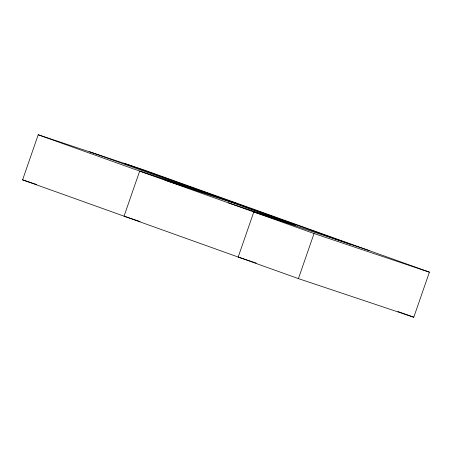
<?xml version="1.0" encoding="UTF-8"?>
<svg xmlns="http://www.w3.org/2000/svg" width="452" height="452" viewBox="0 0 452 452"><rect width="100%" height="100%" fill="white"/><g stroke="black" fill="none" stroke-linecap="round" stroke-linejoin="round"><path stroke-width="0.68" d="M22.6 179.851L38.211 134.775L144.064 169.975L429.4 272.149L413.789 317.225L298.422 278.618L22.6 179.851L36.522 184.506M298.422 278.618L314.033 233.543L38.211 134.775M235.803 203.276L139.662 171.105L124.051 216.18L140.109 221.553M165.025 180.184L232.322 202.705L295.732 225.412L228.435 202.892M369.165 250.577L253.798 211.971L238.187 257.052L256.211 263.081M314.033 233.543L429.4 272.149M124.837 163.539L349.933 244.148M89.586 151.742L200.552 191.478M397.907 311.535L413.789 317.225"/></g></svg>
